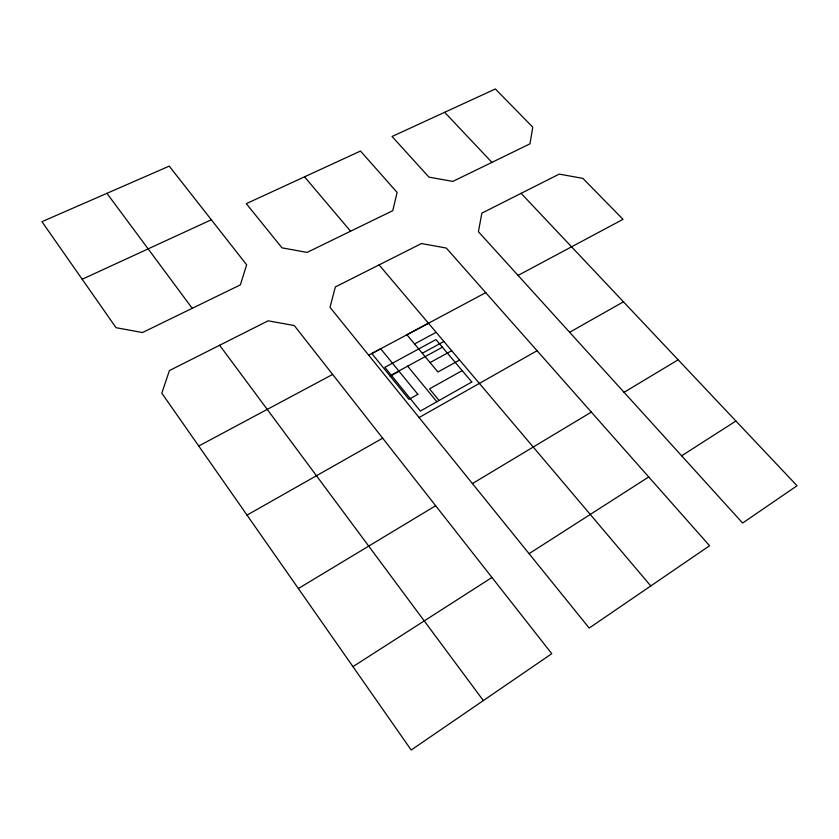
<?xml version="1.0" encoding="UTF-8"?>
<svg xmlns="http://www.w3.org/2000/svg" width="839" height="839" viewBox="0 0 839 839"><rect width="100%" height="100%" fill="white"/><g stroke="black" fill="none" stroke-linecap="round" stroke-linejoin="round"><path stroke-width="1.26" d="M352.957 666.638L411.194 750.024L551.768 653.696L294.29 325.553L268.134 320.813L169.426 370.565L161.801 393.176L352.957 666.638L491.948 577.473M681.656 455.787L735.918 421.031L797.05 485.75L742.609 523.043L478.408 231.69L481.869 213.137L559.235 174.113L582.885 178.371L623.02 219.336L518.041 275.423M529.063 553.667L648.736 476.972M298.348 588.538L435.661 505.739M472.43 483.589L591.338 412.106L709.574 545.738L589.188 628.065L330.021 307.347L335.348 286.948L421.461 243.541L446.296 248.05L591.338 412.106M624.069 392.327L678.153 359.805M247.012 515.125L382.657 438.199M419.06 417.549L537.096 350.723M569.629 332.275L623.45 301.82M462.184 370.618L429.516 388.866L439.08 400.486M459.541 360.036L437.948 372.013L406.905 334.771L485.718 292.664M430.082 362.584L451.655 350.733M390.198 376.176L399.081 371.32M422.29 353.229L443.831 341.504M391.205 375.127L442.405 347.21M414.56 343.959L436.07 332.359M198.759 446.012L332.622 374.446M368.646 355.18L428.467 323.246M350.576 231.207L307.074 252.413L281.977 247.841L246.288 203.657L360.487 151.051L397.12 192.446L392.757 210.683L350.576 231.207L304.526 176.809M491.927 162.388L452.819 181.423L428.918 177.113L392.054 136.495L495.367 88.976L532.775 127.171L529.954 143.836L491.927 162.388L444.691 112.311M82.212 279.24L211.334 219.776L246.656 264.809L240.363 284.861L142.483 332.538L116.055 327.703L41.95 221.685L169.237 166.132L211.334 219.776M521.103 193.327L735.918 421.031M379.071 264.883L650.802 585.968M407.639 366.171L436.867 401.734M483.358 700.586L219.619 345.249M192.236 308.333L106.931 193.327M471.801 382.007L420.349 411.068L384.86 367.304L435.965 339.596L471.801 382.007M417.864 394.34L408.95 399.322L371.834 353.513L380.686 348.772L417.864 394.34"/></g></svg>
